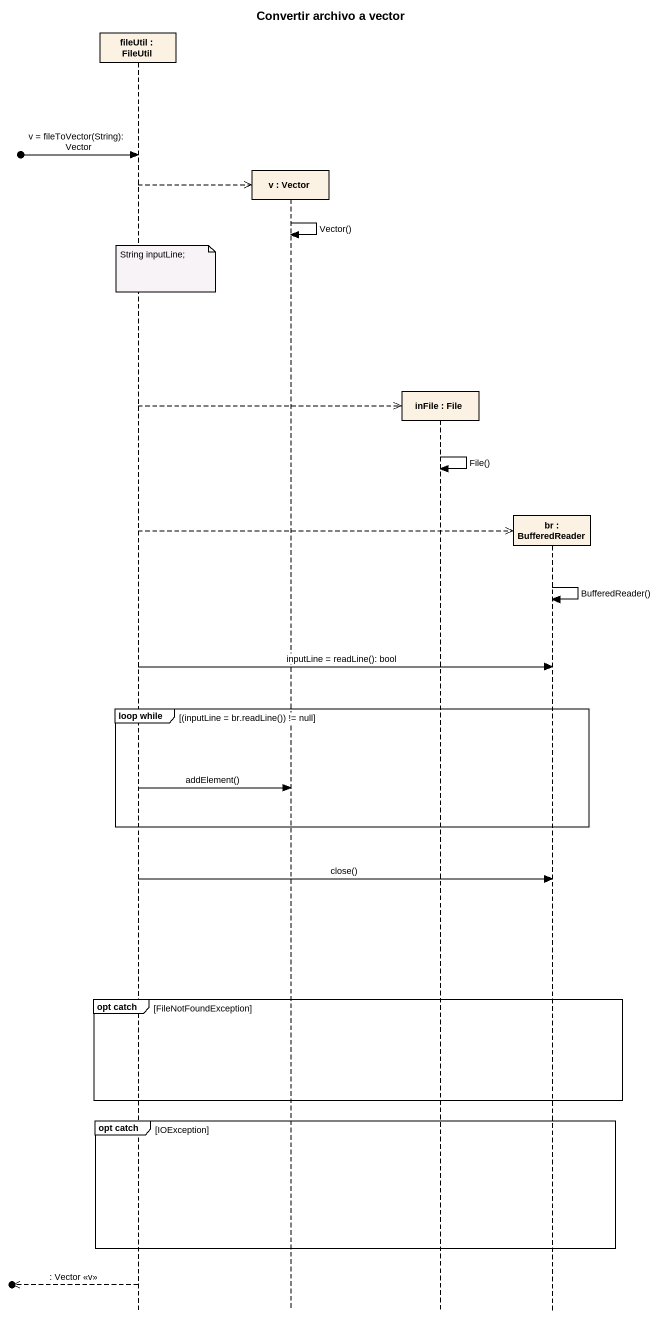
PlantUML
@startuml
title Convertir archivo a vector
hide footbox
participant "fileUtil : FileUtil" as fileUtil
participant "v : Vector" as v
participant "inFile : File" as inFile
participant "br : BufferedReader" as br

[o-> fileUtil : v = fileToVector(String): Vector
fileUtil -->> v **
v -> v : Vector()
note over fileUtil : String inputLine;
fileUtil -->> inFile **
inFile -> inFile : File()
fileUtil -->> br **
br -> br : BufferedReader()
fileUtil -> br : inputLine = readLine(): bool
group loop while [(inputLine = br.readLine()) != null]
  fileUtil -> v : addElement()
end
fileUtil -> br : close()
group opt catch [FileNotFoundException]
end
group opt catch [IOException]
end
[o<<-- fileUtil : : Vector <<v>>
@enduml
